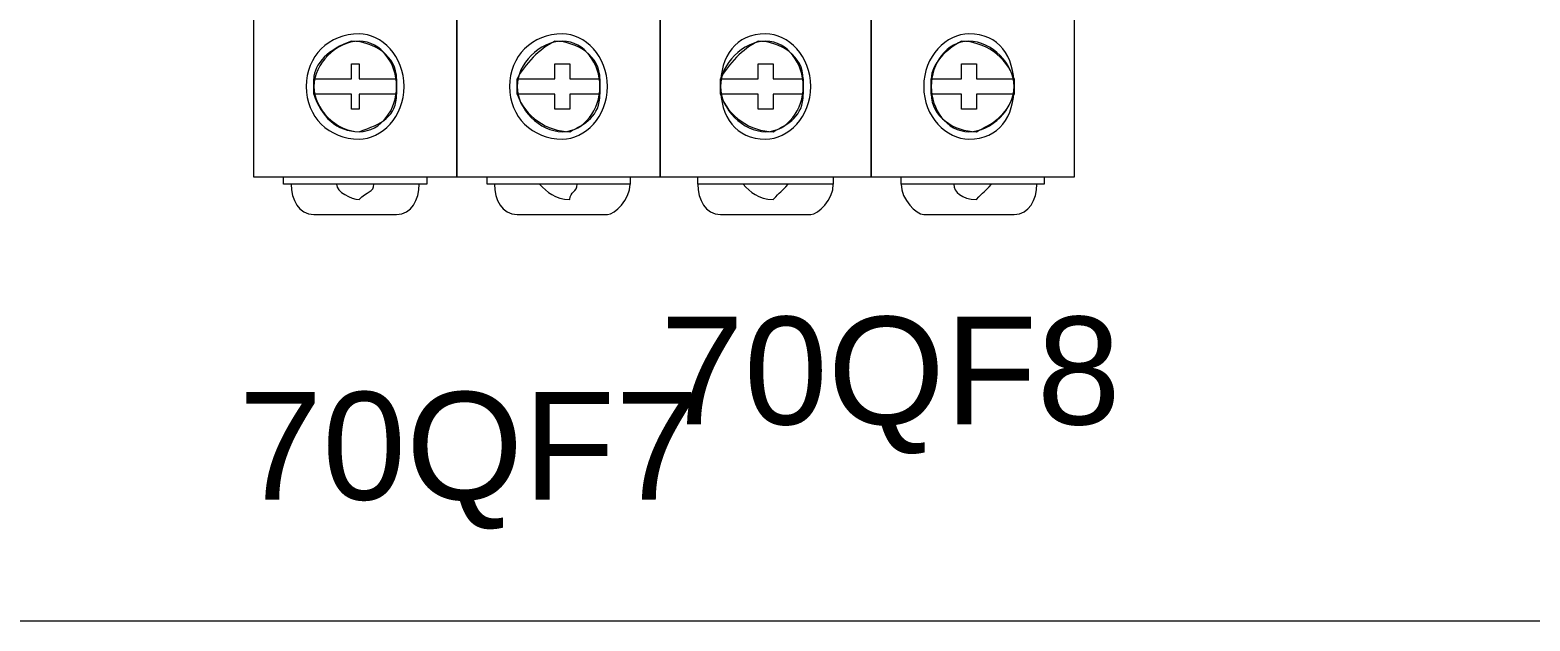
# Model space of a CAD drawing. Header units: millimetres. Extents: x 1004 to 59588, y 686 to 38112.
# Drawn here: x 28060.4 to 28177.5, y 7722.1 to 7768.3 of the extents above; entities that cross this region are included whole.
import ezdxf

# ---------------------------------------------------------------- set-up
doc = ezdxf.new("R2010")
doc.units = ezdxf.units.MM
doc.layers.add('PDF10_Geometry', color=7, linetype='Continuous')
doc.layers.add('PDF10_Text', color=7, linetype='Continuous')
doc.styles.add('PDF Arial', font='arial.ttf')

msp = doc.modelspace()

# ---------------------------------------------------------------- linework, layer by layer
at = {"layer": 'PDF10_Geometry', "lineweight": 18}
for points in [[(28077.81, 7815.02), (28093.69, 7815.02), (28093.69, 7795.02), (28093.69, 7785.02), (28093.69, 7795.02), (28093.69, 7815.02), (28109.58, 7815.02), (28126.05, 7815.02), (28126.05, 7795.02), (28126.05, 7815.02), (28126.05, 7816.78), (28126.05, 7834.43), (28109.58, 7834.43), (28109.58, 7756.78), (28109.58, 7834.43), (28093.69, 7834.43), (28093.69, 7816.78), (28109.58, 7816.78), (28126.05, 7816.78), (28126.05, 7815.02), (28141.93, 7815.02)], [(28077.81, 7816.78), (28093.69, 7816.78), (28093.69, 7815.02), (28093.69, 7816.78), (28093.69, 7834.43), (28077.81, 7834.43), (28077.81, 7756.78), (28093.69, 7756.78), (28093.69, 7773.84), (28077.81, 7773.84)], [(28141.93, 7773.84), (28126.05, 7773.84), (28126.05, 7756.78), (28141.93, 7756.78), (28141.93, 7834.43), (28126.05, 7834.43), (28126.05, 7816.78), (28141.93, 7816.78)], [(28081.93, 7763.84), (28081.93, 7763.84)], [(28082.52, 7763.84), (28082.52, 7763.84)], [(28097.81, 7763.84), (28097.81, 7763.84)], [(28098.4, 7763.84), (28098.4, 7763.84)], [(28114.28, 7763.84), (28114.28, 7763.84)], [(28114.28, 7763.84), (28114.28, 7763.84)], [(28130.16, 7763.84), (28130.16, 7763.84)], [(28130.75, 7763.84), (28130.75, 7763.84)], [(28091.34, 7756.78), (28091.34, 7756.2), (28080.16, 7756.2), (28080.16, 7756.78)], [(28083.1, 7756.78), (28084.28, 7756.78)], [(28087.22, 7756.78), (28088.4, 7756.78)], [(28107.22, 7756.78), (28107.22, 7756.2), (28096.05, 7756.2), (28096.05, 7756.78)], [(28099.58, 7756.78), (28100.16, 7756.78)], [(28103.1, 7756.78), (28104.28, 7756.78)], [(28123.1, 7756.78), (28123.1, 7756.2), (28112.52, 7756.2), (28112.52, 7756.78)], [(28115.46, 7756.78), (28116.05, 7756.78)], [(28119.58, 7756.78), (28120.16, 7756.78)], [(28139.58, 7756.78), (28139.58, 7756.2), (28128.4, 7756.2), (28128.4, 7756.78)], [(28131.34, 7756.78), (28131.93, 7756.78)], [(28135.46, 7756.78), (28136.05, 7756.78)], [(28080.75, 7756.2), (28080.75, 7756.2)], [(28090.75, 7756.2), (28090.75, 7756.2)], [(28090.75, 7756.2), (28090.75, 7756.2)], [(28096.63, 7756.2), (28096.63, 7756.2)], [(28107.22, 7756.2), (28107.22, 7756.2)], [(28107.22, 7756.2), (28107.22, 7756.2)], [(28112.52, 7756.2), (28112.52, 7756.2)], [(28123.1, 7756.2), (28123.1, 7756.2)], [(28123.1, 7756.2), (28123.1, 7756.2)], [(28128.4, 7756.2), (28128.4, 7756.2)], [(28138.99, 7756.2), (28138.99, 7756.2)], [(28138.99, 7756.2), (28138.99, 7756.2)], [(28082.52, 7753.84), (28082.52, 7753.84)], [(28082.52, 7753.84), (28088.99, 7753.84)], [(28098.4, 7753.84), (28098.4, 7753.84)], [(28098.4, 7753.84), (28105.46, 7753.84)], [(28114.28, 7753.84), (28114.28, 7753.84)], [(28114.28, 7753.84), (28121.34, 7753.84)], [(28130.16, 7753.84), (28130.16, 7753.84)], [(28130.16, 7753.84), (28137.22, 7753.84)], [(27341.34, 7722.08), (28371.93, 7722.08)]]:
    msp.add_lwpolyline(points, dxfattribs=at)
for points in [[(28126.05, 7756.78), (28126.05, 7773.84), (28109.58, 7773.84), (28093.69, 7773.84), (28093.69, 7756.78), (28109.58, 7756.78)], [(28088.99, 7763.25), (28086.05, 7763.25), (28086.05, 7762.08), (28085.46, 7762.08), (28085.46, 7763.25), (28082.52, 7763.25), (28082.52, 7763.84), (28082.52, 7764.43), (28085.46, 7764.43), (28085.46, 7765.61), (28086.05, 7765.61), (28086.05, 7764.43), (28088.99, 7764.43), (28088.99, 7763.84)], [(28102.52, 7762.08), (28101.34, 7762.08), (28101.34, 7763.25), (28098.4, 7763.25), (28098.4, 7763.84), (28098.4, 7764.43), (28101.34, 7764.43), (28101.34, 7765.61), (28102.52, 7765.61), (28102.52, 7764.43), (28104.87, 7764.43), (28104.87, 7763.84), (28104.87, 7763.25), (28102.52, 7763.25)], [(28120.75, 7763.25), (28118.4, 7763.25), (28118.4, 7762.08), (28117.22, 7762.08), (28117.22, 7763.25), (28114.28, 7763.25), (28114.28, 7763.84), (28114.28, 7764.43), (28117.22, 7764.43), (28117.22, 7765.61), (28118.4, 7765.61), (28118.4, 7764.43), (28120.75, 7764.43), (28120.75, 7763.84)], [(28134.28, 7762.08), (28133.1, 7762.08), (28133.1, 7763.25), (28130.75, 7763.25), (28130.75, 7763.84), (28130.75, 7764.43), (28133.1, 7764.43), (28133.1, 7765.61), (28134.28, 7765.61), (28134.28, 7764.43), (28137.22, 7764.43), (28137.22, 7763.84), (28137.22, 7763.25), (28134.28, 7763.25)]]:
    msp.add_lwpolyline(points, close=True, dxfattribs=at)
for points in [[(28086.05, 7767.96), (28083.69, 7767.96), (28081.93, 7766.2), (28081.93, 7763.84)], [(28086.05, 7767.37), (28084.28, 7767.37), (28082.52, 7765.61), (28082.52, 7763.84)], [(28085.46, 7767.37), (28083.69, 7766.78), (28082.52, 7765.61), (28082.52, 7764.43)], [(28086.05, 7767.37), (28084.28, 7767.37), (28082.52, 7765.61), (28082.52, 7763.84)], [(28088.99, 7764.43), (28088.99, 7766.2), (28087.22, 7767.37), (28085.46, 7767.37)], [(28089.58, 7763.84), (28089.58, 7766.2), (28087.81, 7767.96), (28086.05, 7767.96)], [(28088.99, 7763.84), (28088.99, 7765.61), (28087.81, 7767.37), (28086.05, 7767.37)], [(28088.99, 7763.84), (28088.99, 7765.61), (28087.81, 7767.37), (28086.05, 7767.37)], [(28101.93, 7767.96), (28099.58, 7767.96), (28097.81, 7766.2), (28097.81, 7763.84)], [(28101.93, 7767.37), (28100.16, 7767.37), (28098.4, 7765.61), (28098.4, 7763.84)], [(28101.34, 7767.37), (28100.16, 7766.78), (28098.99, 7765.61), (28098.4, 7764.43)], [(28101.93, 7767.37), (28100.16, 7767.37), (28098.4, 7765.61), (28098.4, 7763.84)], [(28104.87, 7764.43), (28104.87, 7766.2), (28103.1, 7767.37), (28101.34, 7767.37)], [(28105.46, 7763.84), (28105.46, 7766.2), (28103.69, 7767.96), (28101.93, 7767.96)], [(28104.87, 7763.84), (28104.87, 7765.61), (28103.69, 7767.37), (28101.93, 7767.37)], [(28104.87, 7763.84), (28104.87, 7765.61), (28103.69, 7767.37), (28101.93, 7767.37)], [(28117.81, 7767.96), (28115.46, 7767.96), (28114.28, 7766.2), (28114.28, 7763.84)], [(28117.81, 7767.37), (28116.05, 7767.37), (28114.28, 7765.61), (28114.28, 7763.84)], [(28117.22, 7767.37), (28116.05, 7766.78), (28114.87, 7765.61), (28114.28, 7764.43)], [(28117.81, 7767.37), (28116.05, 7767.37), (28114.28, 7765.61), (28114.28, 7763.84)], [(28120.75, 7764.43), (28120.75, 7766.2), (28118.99, 7767.37), (28117.22, 7767.37)], [(28121.34, 7763.84), (28121.34, 7766.2), (28119.58, 7767.96), (28117.81, 7767.96)], [(28120.75, 7763.84), (28120.75, 7765.61), (28119.58, 7767.37), (28117.81, 7767.37)], [(28120.75, 7763.84), (28120.75, 7765.61), (28119.58, 7767.37), (28117.81, 7767.37)], [(28133.69, 7767.96), (28131.93, 7767.96), (28130.16, 7766.2), (28130.16, 7763.84)], [(28133.69, 7767.37), (28131.93, 7767.37), (28130.75, 7765.61), (28130.75, 7763.84)], [(28133.1, 7767.37), (28131.93, 7766.78), (28130.75, 7765.61), (28130.75, 7764.43)], [(28133.69, 7767.37), (28131.93, 7767.37), (28130.75, 7765.61), (28130.75, 7763.84)], [(28137.22, 7764.43), (28136.63, 7766.2), (28134.87, 7767.37), (28133.1, 7767.37)], [(28137.22, 7763.84), (28137.22, 7766.2), (28136.05, 7767.96), (28133.69, 7767.96)], [(28137.22, 7763.84), (28137.22, 7765.61), (28135.46, 7767.37), (28133.69, 7767.37)], [(28137.22, 7763.84), (28137.22, 7765.61), (28135.46, 7767.37), (28133.69, 7767.37)], [(28081.93, 7763.84), (28081.93, 7761.49), (28083.69, 7759.73), (28086.05, 7759.73)], [(28082.52, 7763.84), (28082.52, 7762.08), (28084.28, 7760.31), (28086.05, 7760.31)], [(28082.52, 7763.84), (28082.52, 7762.08), (28084.28, 7760.31), (28086.05, 7760.31)], [(28086.05, 7759.73), (28087.81, 7759.73), (28089.58, 7761.49), (28089.58, 7763.84)], [(28086.05, 7760.31), (28087.81, 7760.31), (28088.99, 7762.08), (28088.99, 7763.84)], [(28086.05, 7760.31), (28087.81, 7760.31), (28088.99, 7762.08), (28088.99, 7763.84)], [(28097.81, 7763.84), (28097.81, 7761.49), (28099.58, 7759.73), (28101.93, 7759.73)], [(28098.4, 7763.84), (28098.4, 7762.08), (28100.16, 7760.31), (28101.93, 7760.31)], [(28098.4, 7763.84), (28098.4, 7762.08), (28100.16, 7760.31), (28101.93, 7760.31)], [(28101.93, 7759.73), (28103.69, 7759.73), (28105.46, 7761.49), (28105.46, 7763.84)], [(28101.93, 7760.31), (28103.69, 7760.31), (28104.87, 7762.08), (28104.87, 7763.84)], [(28101.93, 7760.31), (28103.69, 7760.31), (28104.87, 7762.08), (28104.87, 7763.84)], [(28114.28, 7763.84), (28114.28, 7761.49), (28115.46, 7759.73), (28117.81, 7759.73)], [(28114.28, 7763.84), (28114.28, 7762.08), (28116.05, 7760.31), (28117.81, 7760.31)], [(28114.28, 7763.84), (28114.28, 7762.08), (28116.05, 7760.31), (28117.81, 7760.31)], [(28117.81, 7759.73), (28119.58, 7759.73), (28121.34, 7761.49), (28121.34, 7763.84)], [(28117.81, 7760.31), (28119.58, 7760.31), (28120.75, 7762.08), (28120.75, 7763.84)], [(28117.81, 7760.31), (28119.58, 7760.31), (28120.75, 7762.08), (28120.75, 7763.84)], [(28130.16, 7763.84), (28130.16, 7761.49), (28131.93, 7759.73), (28133.69, 7759.73)], [(28130.75, 7763.84), (28130.75, 7762.08), (28131.93, 7760.31), (28133.69, 7760.31)], [(28130.75, 7763.84), (28130.75, 7762.08), (28131.93, 7760.31), (28133.69, 7760.31)], [(28133.69, 7759.73), (28136.05, 7759.73), (28137.22, 7761.49), (28137.22, 7763.84)], [(28133.69, 7760.31), (28135.46, 7760.31), (28137.22, 7762.08), (28137.22, 7763.84)], [(28133.69, 7760.31), (28135.46, 7760.31), (28137.22, 7762.08), (28137.22, 7763.84)], [(28082.52, 7763.25), (28083.1, 7761.49), (28084.28, 7760.31), (28086.05, 7760.31)], [(28086.05, 7760.31), (28087.81, 7760.9), (28088.99, 7761.49), (28088.99, 7763.25)], [(28098.4, 7763.25), (28098.99, 7761.49), (28100.75, 7760.31), (28102.52, 7760.31)], [(28102.52, 7760.31), (28103.69, 7760.9), (28104.87, 7761.49), (28104.87, 7763.25)], [(28114.28, 7763.25), (28114.87, 7761.49), (28116.63, 7760.31), (28118.4, 7760.31)], [(28118.4, 7760.31), (28119.58, 7760.9), (28120.75, 7761.49), (28120.75, 7763.25)], [(28130.75, 7763.25), (28130.75, 7761.49), (28132.52, 7760.31), (28134.28, 7760.31)], [(28134.28, 7760.31), (28135.46, 7760.9), (28136.63, 7761.49), (28137.22, 7763.25)], [(28080.75, 7756.2), (28080.75, 7755.02), (28081.34, 7753.84), (28082.52, 7753.84)], [(28084.28, 7756.2), (28084.28, 7755.61), (28085.46, 7755.02), (28086.05, 7755.02)], [(28086.05, 7755.02), (28086.63, 7755.61), (28087.22, 7755.61), (28087.22, 7756.2)], [(28088.99, 7753.84), (28090.16, 7753.84), (28090.75, 7755.02), (28090.75, 7756.2)], [(28096.63, 7756.2), (28096.63, 7755.02), (28097.22, 7753.84), (28098.4, 7753.84)], [(28100.16, 7756.2), (28100.75, 7755.61), (28101.34, 7755.02), (28102.52, 7755.02)], [(28102.52, 7755.02), (28102.52, 7755.61), (28103.1, 7755.61), (28103.1, 7756.2)], [(28105.46, 7753.84), (28106.05, 7753.84), (28107.22, 7755.02), (28107.22, 7756.2)], [(28112.52, 7756.2), (28112.52, 7755.02), (28113.1, 7753.84), (28114.28, 7753.84)], [(28116.05, 7756.2), (28116.63, 7755.61), (28117.22, 7755.02), (28118.4, 7755.02)], [(28118.4, 7755.02), (28118.99, 7755.61), (28118.99, 7755.61), (28119.58, 7756.2)], [(28121.34, 7753.84), (28121.93, 7753.84), (28123.1, 7755.02), (28123.1, 7756.2)], [(28128.4, 7756.2), (28128.4, 7755.02), (28129.58, 7753.84), (28130.16, 7753.84)], [(28132.52, 7756.2), (28132.52, 7755.61), (28133.1, 7755.02), (28134.28, 7755.02)], [(28134.28, 7755.02), (28134.87, 7755.61), (28134.87, 7755.61), (28135.46, 7756.2)], [(28137.22, 7753.84), (28138.4, 7753.84), (28138.99, 7755.02), (28138.99, 7756.2)]]:
    msp.add_open_spline(points, degree=3, dxfattribs=at)

# ---------------------------------------------------------------- texts
at = {"layer": 'PDF10_Text', "char_height": 8.421, "attachment_point": 7, "style": 'PDF Arial'}
for s, insert in [('70QF8', (28109.58, 7735.12)), ('70QF7', (28076.64, 7729.24))]:
    msp.add_mtext(s, dxfattribs=dict(at, insert=insert))

doc.saveas('drawing.dxf')
